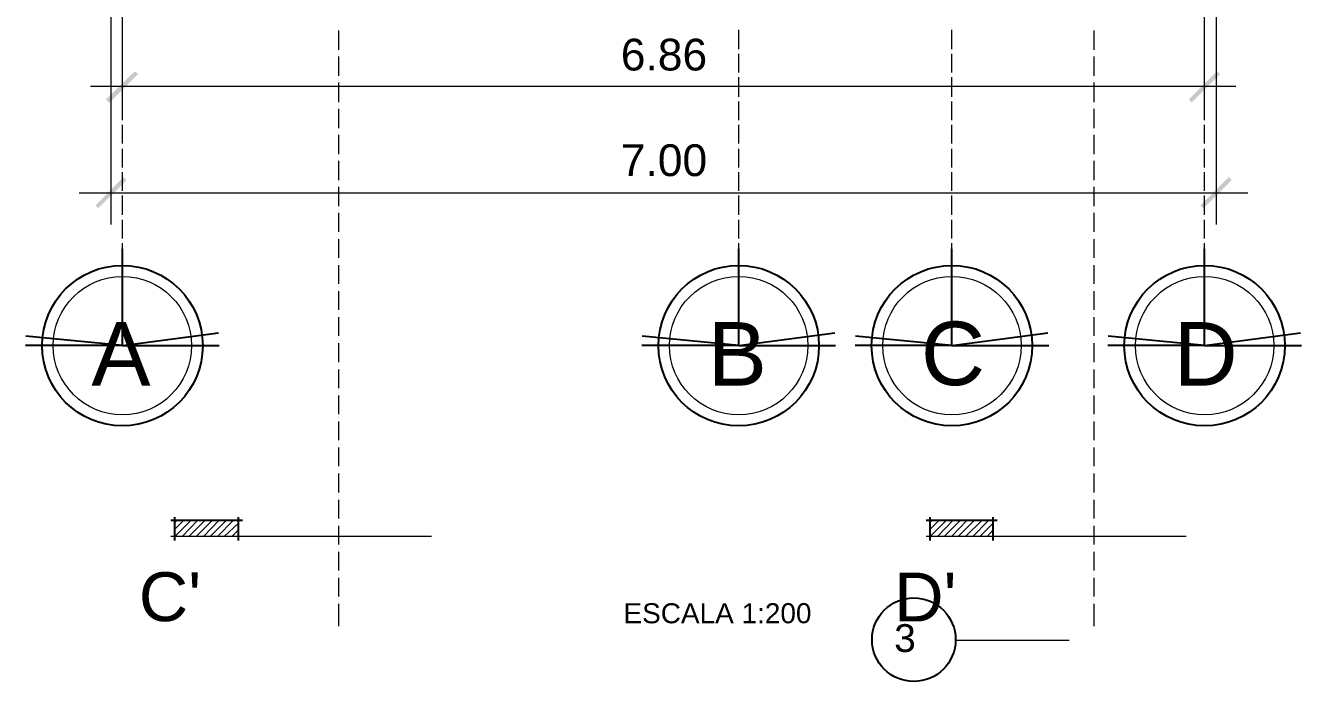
# Model space of a CAD drawing. Header units: millimetres. Extents: x 0 to 51.9, y -1.9 to 29.7.
# Drawn here: x 9.93 to 18.01, y 0.48 to 4.64 of the extents above; entities that cross this region are included whole.
import ezdxf

# ---------------------------------------------------------------- set-up
doc = ezdxf.new("R2010")
doc.units = ezdxf.units.MM
for name, color, linetype in [('PDF_0', 7, 'Continuous'), ('PDF_Acabados', 7, 'Continuous'), ('PDF_Arquitectura', 7, 'Continuous'), ('PDF_DET', 2, 'Continuous'), ('PDF_Ejes', 7, 'Continuous'), ('PDF_Text', 7, 'Continuous')]:
    doc.layers.add(name, color=color, linetype=linetype)
doc.styles.add('PDF ArialMT', font='arial.ttf')

msp = doc.modelspace()

# ---------------------------------------------------------------- hatches: boundary and pattern name
at = {"layer": 'PDF_0', "transparency": 33554559}
for points in [[(10.6428, 4.3308), (10.6217, 4.3477), (10.4396, 4.1699), (10.4608, 4.1488)], [(17.2978, 4.1699), (17.3147, 4.1488), (17.4968, 4.3308), (17.4756, 4.3477)], [(10.5709, 3.6577), (10.5497, 3.6788), (10.3719, 3.4968), (10.3888, 3.4799)], [(17.3698, 3.4968), (17.3909, 3.4799), (17.5687, 3.6577), (17.5518, 3.6788)]]:
    msp.add_hatch(color=256, dxfattribs=at).paths.add_polyline_path(points)

# ---------------------------------------------------------------- linework, layer by layer
for p, q in [((10.5434, 2.6099), (10.5434, 3.2235)), ((14.4466, 2.6099), (14.4466, 3.2235)), ((15.797, 2.6099), (15.797, 3.2235)), ((17.3973, 2.6099), (17.3973, 3.2235)), ((10.5434, 2.6099), (9.9328, 2.6707)), ((10.5434, 2.6099), (11.1516, 2.6908)), ((14.4466, 2.6099), (13.836, 2.6707)), ((14.4466, 2.6099), (15.0548, 2.6908)), ((15.797, 2.6099), (15.1865, 2.6707)), ((15.797, 2.6099), (16.4052, 2.6908)), ((17.3973, 2.6099), (16.7867, 2.6707)), ((17.3973, 2.6099), (18.0055, 2.6908)), ((10.5434, 2.6099), (9.9298, 2.6099)), ((10.5434, 2.6099), (11.1569, 2.6099)), ((14.4466, 2.6099), (13.833, 2.6099)), ((14.4466, 2.6099), (15.0601, 2.6099)), ((15.797, 2.6099), (15.1835, 2.6099)), ((15.797, 2.6099), (16.4106, 2.6099)), ((17.3973, 2.6099), (16.7837, 2.6099)), ((17.3973, 2.6099), (18.0108, 2.6099))]:
    msp.add_line(p, q)
for centre in [(10.5434, 2.6099), (14.4466, 2.6099), (15.797, 2.6099), (17.3973, 2.6099)]:
    msp.add_circle(centre, 0.5085)
at = {"layer": 'PDF_Acabados', "lineweight": 25}
for points in [[(11.3033, 1.5029), (10.8503, 1.5029)], [(10.8757, 1.3759), (10.8757, 1.524)], [(11.2779, 1.3759), (11.2779, 1.524)], [(16.0828, 1.5029), (15.634, 1.5029)], [(15.6594, 1.3759), (15.6594, 1.524)], [(16.0574, 1.3759), (16.0574, 1.524)]]:
    msp.add_lwpolyline(points, dxfattribs=at)
at = {"layer": 'PDF_Acabados', "lineweight": 9}
for points in [[(10.8757, 1.4902), (10.8884, 1.5029)], [(10.8757, 1.4478), (10.9307, 1.5029)], [(10.8757, 1.4013), (10.9773, 1.5029)], [(10.9222, 1.4013), (11.0196, 1.5029)], [(10.9646, 1.4013), (11.0662, 1.5029)], [(11.0111, 1.4013), (11.1127, 1.5029)], [(11.0577, 1.4013), (11.1551, 1.5029)], [(11.1, 1.4013), (11.2016, 1.5029)], [(11.1466, 1.4013), (11.244, 1.5029)], [(11.1889, 1.4013), (11.2779, 1.4859)], [(15.6594, 1.4902), (15.6679, 1.5029)], [(15.6594, 1.4478), (15.7145, 1.5029)], [(15.6594, 1.4013), (15.7611, 1.5029)], [(15.706, 1.4013), (15.8034, 1.5029)], [(15.7484, 1.4013), (15.85, 1.5029)], [(15.7949, 1.4013), (15.8923, 1.5029)], [(15.8373, 1.4013), (15.9389, 1.5029)], [(15.8838, 1.4013), (15.9854, 1.5029)], [(15.9304, 1.4013), (16.0278, 1.5029)], [(15.9727, 1.4013), (16.0574, 1.4859)], [(11.2355, 1.4013), (11.2779, 1.4436)], [(16.0193, 1.4013), (16.0574, 1.4436)]]:
    msp.add_lwpolyline(points, dxfattribs=at)
at = {"layer": 'PDF_Acabados', "color": 8, "lineweight": 5, "true_color": 0x808080}
for points in [[(12.5013, 1.4013), (10.8503, 1.4013)], [(17.2809, 1.4013), (15.634, 1.4013)]]:
    msp.add_lwpolyline(points, dxfattribs=at)
at = {"layer": 'PDF_Arquitectura', "color": 250, "lineweight": 18, "true_color": 0x404040}
for points in [[(10.4693, 6.1469), (10.4693, 6.9428), (10.4693, 3.3783)], [(17.4714, 6.1469), (17.4714, 6.9428), (17.4714, 3.3783)], [(10.5412, 4.8727), (10.5412, 4.0472)], [(17.3952, 4.8727), (17.3952, 4.0472)], [(17.5941, 4.2504), (10.3423, 4.2504)], [(10.2703, 3.5772), (17.6703, 3.5772)]]:
    msp.add_lwpolyline(points, dxfattribs=at)
at = {"layer": 'PDF_Arquitectura', "lineweight": 5}
for points in [[(11.9129, 4.6356), (11.9129, 4.6356)], [(11.9129, 4.6187), (11.9129, 4.6187)], [(16.6966, 4.6356), (16.6966, 4.6356)], [(16.6966, 4.6187), (16.6966, 4.6187)], [(11.9129, 4.606), (11.9129, 4.4832)], [(16.6966, 4.606), (16.6966, 4.4832)], [(11.9129, 4.4705), (11.9129, 4.4705)], [(11.9129, 4.4536), (11.9129, 4.4536)], [(16.6966, 4.4705), (16.6966, 4.4705)], [(16.6966, 4.4536), (16.6966, 4.4536)], [(11.9129, 4.4409), (11.9129, 4.3181)], [(16.6966, 4.4409), (16.6966, 4.3181)], [(11.9129, 4.3054), (11.9129, 4.3054)], [(11.9129, 4.2885), (11.9129, 4.2885)], [(16.6966, 4.3054), (16.6966, 4.3054)], [(16.6966, 4.2885), (16.6966, 4.2885)], [(11.9129, 4.2758), (11.9129, 4.153)], [(16.6966, 4.2758), (16.6966, 4.153)], [(11.9129, 4.1403), (11.9129, 4.1403)], [(11.9129, 4.1234), (11.9129, 4.1234)], [(16.6966, 4.1403), (16.6966, 4.1403)], [(16.6966, 4.1234), (16.6966, 4.1234)], [(11.9129, 4.1107), (11.9129, 3.9879)], [(16.6966, 4.1107), (16.6966, 3.9879)], [(11.9129, 3.9752), (11.9129, 3.9752)], [(16.6966, 3.9752), (16.6966, 3.9752)], [(11.9129, 3.9583), (11.9129, 3.9583)], [(11.9129, 3.9456), (11.9129, 3.8228)], [(16.6966, 3.9583), (16.6966, 3.9583)], [(16.6966, 3.9456), (16.6966, 3.8228)], [(11.9129, 3.8101), (11.9129, 3.8101)], [(16.6966, 3.8101), (16.6966, 3.8101)], [(11.9129, 3.7932), (11.9129, 3.7932)], [(11.9129, 3.7805), (11.9129, 3.6577)], [(16.6966, 3.7932), (16.6966, 3.7932)], [(16.6966, 3.7805), (16.6966, 3.6577)], [(11.9129, 3.645), (11.9129, 3.645)], [(16.6966, 3.645), (16.6966, 3.645)], [(11.9129, 3.628), (11.9129, 3.628)], [(11.9129, 3.6153), (11.9129, 3.4926)], [(16.6966, 3.628), (16.6966, 3.628)], [(16.6966, 3.6153), (16.6966, 3.4926)], [(11.9129, 3.4799), (11.9129, 3.4799)], [(16.6966, 3.4799), (16.6966, 3.4799)], [(11.9129, 3.4629), (11.9129, 3.4629)], [(11.9129, 3.4502), (11.9129, 3.3317)], [(16.6966, 3.4629), (16.6966, 3.4629)], [(16.6966, 3.4502), (16.6966, 3.3317)], [(11.9129, 3.3148), (11.9129, 3.3148)], [(16.6966, 3.3148), (16.6966, 3.3148)], [(11.9129, 3.2978), (11.9129, 3.2978)], [(11.9129, 3.2851), (11.9129, 3.1666)], [(16.6966, 3.2978), (16.6966, 3.2978)], [(16.6966, 3.2851), (16.6966, 3.1666)], [(11.9129, 3.1497), (11.9129, 3.1497)], [(11.9129, 3.1327), (11.9129, 3.1327)], [(11.9129, 3.12), (11.9129, 3.0015)], [(16.6966, 3.1497), (16.6966, 3.1497)], [(16.6966, 3.1327), (16.6966, 3.1327)], [(16.6966, 3.12), (16.6966, 3.0015)], [(11.9129, 2.9846), (11.9129, 2.9846)], [(11.9129, 2.9676), (11.9129, 2.9676)], [(11.9129, 2.9549), (11.9129, 2.8364)], [(16.6966, 2.9846), (16.6966, 2.9846)], [(16.6966, 2.9676), (16.6966, 2.9676)], [(16.6966, 2.9549), (16.6966, 2.8364)], [(11.9129, 2.8195), (11.9129, 2.8195)], [(11.9129, 2.8068), (11.9129, 2.8068)], [(11.9129, 2.7898), (11.9129, 2.6713)], [(16.6966, 2.8195), (16.6966, 2.8195)], [(16.6966, 2.8068), (16.6966, 2.8068)], [(16.6966, 2.7898), (16.6966, 2.6713)], [(11.9129, 2.6544), (11.9129, 2.6544)], [(11.9129, 2.6417), (11.9129, 2.6417)], [(11.9129, 2.6247), (11.9129, 2.5062)], [(16.6966, 2.6544), (16.6966, 2.6544)], [(16.6966, 2.6417), (16.6966, 2.6417)], [(16.6966, 2.6247), (16.6966, 2.5062)], [(11.9129, 2.4893), (11.9129, 2.4893)], [(11.9129, 2.4766), (11.9129, 2.4766)], [(11.9129, 2.4596), (11.9129, 2.3411)], [(16.6966, 2.4893), (16.6966, 2.4893)], [(16.6966, 2.4766), (16.6966, 2.4766)], [(16.6966, 2.4596), (16.6966, 2.3411)], [(11.9129, 2.3242), (11.9129, 2.3242)], [(11.9129, 2.3115), (11.9129, 2.3115)], [(11.9129, 2.2945), (11.9129, 2.176)], [(16.6966, 2.3242), (16.6966, 2.3242)], [(16.6966, 2.3115), (16.6966, 2.3115)], [(16.6966, 2.2945), (16.6966, 2.176)], [(11.9129, 2.159), (11.9129, 2.159)], [(11.9129, 2.1463), (11.9129, 2.1463)], [(11.9129, 2.1294), (11.9129, 2.0109)], [(16.6966, 2.159), (16.6966, 2.159)], [(16.6966, 2.1463), (16.6966, 2.1463)], [(16.6966, 2.1294), (16.6966, 2.0109)], [(11.9129, 1.9939), (11.9129, 1.9939)], [(11.9129, 1.9812), (11.9129, 1.9812)], [(11.9129, 1.9643), (11.9129, 1.8458)], [(16.6966, 1.9939), (16.6966, 1.9939)], [(16.6966, 1.9812), (16.6966, 1.9812)], [(16.6966, 1.9643), (16.6966, 1.8458)], [(11.9129, 1.8288), (11.9129, 1.8288)], [(11.9129, 1.8161), (11.9129, 1.8161)], [(11.9129, 1.7992), (11.9129, 1.6807)], [(16.6966, 1.8288), (16.6966, 1.8288)], [(16.6966, 1.8161), (16.6966, 1.8161)], [(16.6966, 1.7992), (16.6966, 1.6807)], [(11.9129, 1.6637), (11.9129, 1.6637)], [(11.9129, 1.651), (11.9129, 1.651)], [(11.9129, 1.6341), (11.9129, 1.5156)], [(16.6966, 1.6637), (16.6966, 1.6637)], [(16.6966, 1.651), (16.6966, 1.651)], [(16.6966, 1.6341), (16.6966, 1.5156)], [(11.9129, 1.4986), (11.9129, 1.4986)], [(11.9129, 1.4859), (11.9129, 1.4859)], [(11.9129, 1.469), (11.9129, 1.3505)], [(16.6966, 1.4986), (16.6966, 1.4986)], [(16.6966, 1.4859), (16.6966, 1.4859)], [(16.6966, 1.469), (16.6966, 1.3505)], [(11.9129, 1.3335), (11.9129, 1.3335)], [(11.9129, 1.3208), (11.9129, 1.3208)], [(11.9129, 1.3039), (11.9129, 1.1854)], [(16.6966, 1.3335), (16.6966, 1.3335)], [(16.6966, 1.3208), (16.6966, 1.3208)], [(16.6966, 1.3039), (16.6966, 1.1854)], [(11.9129, 1.1684), (11.9129, 1.1684)], [(11.9129, 1.1557), (11.9129, 1.1557)], [(11.9129, 1.1388), (11.9129, 1.0203)], [(16.6966, 1.1684), (16.6966, 1.1684)], [(16.6966, 1.1557), (16.6966, 1.1557)], [(16.6966, 1.1388), (16.6966, 1.0203)], [(11.9129, 1.0033), (11.9129, 1.0033)], [(11.9129, 0.9906), (11.9129, 0.9906)], [(11.9129, 0.9737), (11.9129, 0.834)], [(16.6966, 1.0033), (16.6966, 1.0033)], [(16.6966, 0.9906), (16.6966, 0.9906)], [(16.6966, 0.9737), (16.6966, 0.834)]]:
    msp.add_lwpolyline(points, dxfattribs=at)
at = {"layer": 'PDF_DET', "lineweight": 18}
msp.add_lwpolyline([(15.8161, 0.7451), (16.54, 0.7451)], dxfattribs=at)
at = {"layer": 'PDF_DET', "lineweight": 25}
msp.add_circle((15.5557, 0.7472), 0.2646, dxfattribs=at)
at = {"layer": 'PDF_Ejes', "lineweight": 9}
for points in [[(10.5412, 4.6229), (10.5412, 4.6229)], [(10.5412, 4.6102), (10.5412, 4.4874)], [(14.4445, 4.6229), (14.4445, 4.6229)], [(14.4445, 4.6102), (14.4445, 4.4874)], [(15.7949, 4.6229), (15.7949, 4.6229)], [(15.7949, 4.6102), (15.7949, 4.4874)], [(17.3952, 4.6229), (17.3952, 4.6229)], [(17.3952, 4.6102), (17.3952, 4.4874)], [(10.5412, 4.4747), (10.5412, 4.4747)], [(10.5412, 4.4578), (10.5412, 4.3393)], [(14.4445, 4.4747), (14.4445, 4.4747)], [(14.4445, 4.4578), (14.4445, 4.3393)], [(15.7949, 4.4747), (15.7949, 4.4747)], [(15.7949, 4.4578), (15.7949, 4.3393)], [(17.3952, 4.4747), (17.3952, 4.4747)], [(17.3952, 4.4578), (17.3952, 4.3393)], [(10.5412, 4.3223), (10.5412, 4.3223)], [(10.5412, 4.3096), (10.5412, 4.1869)], [(14.4445, 4.3223), (14.4445, 4.3223)], [(14.4445, 4.3096), (14.4445, 4.1869)], [(15.7949, 4.3223), (15.7949, 4.3223)], [(15.7949, 4.3096), (15.7949, 4.1869)], [(17.3952, 4.3223), (17.3952, 4.3223)], [(17.3952, 4.3096), (17.3952, 4.1869)], [(10.5412, 4.1742), (10.5412, 4.1742)], [(10.5412, 4.1572), (10.5412, 4.0387)], [(14.4445, 4.1742), (14.4445, 4.1742)], [(14.4445, 4.1572), (14.4445, 4.0387)], [(15.7949, 4.1742), (15.7949, 4.1742)], [(15.7949, 4.1572), (15.7949, 4.0387)], [(17.3952, 4.1742), (17.3952, 4.1742)], [(17.3952, 4.1572), (17.3952, 4.0387)], [(10.5412, 4.0218), (10.5412, 4.0218)], [(10.5412, 4.0091), (10.5412, 3.8905)], [(14.4445, 4.0218), (14.4445, 4.0218)], [(14.4445, 4.0091), (14.4445, 3.8905)], [(15.7949, 4.0218), (15.7949, 4.0218)], [(15.7949, 4.0091), (15.7949, 3.8905)], [(17.3952, 4.0218), (17.3952, 4.0218)], [(17.3952, 4.0091), (17.3952, 3.8905)], [(10.5412, 3.8736), (10.5412, 3.8736)], [(10.5412, 3.8567), (10.5412, 3.7381)], [(14.4445, 3.8736), (14.4445, 3.8736)], [(14.4445, 3.8567), (14.4445, 3.7381)], [(15.7949, 3.8736), (15.7949, 3.8736)], [(15.7949, 3.8567), (15.7949, 3.7381)], [(17.3952, 3.8736), (17.3952, 3.8736)], [(17.3952, 3.8567), (17.3952, 3.7381)], [(10.5412, 3.7254), (10.5412, 3.7254)], [(14.4445, 3.7254), (14.4445, 3.7254)], [(15.7949, 3.7254), (15.7949, 3.7254)], [(17.3952, 3.7254), (17.3952, 3.7254)], [(10.5412, 3.7085), (10.5412, 3.5899)], [(14.4445, 3.7085), (14.4445, 3.5899)], [(15.7949, 3.7085), (15.7949, 3.5899)], [(17.3952, 3.7085), (17.3952, 3.5899)], [(10.5412, 3.573), (10.5412, 3.573)], [(10.5412, 3.5603), (10.5412, 3.4375)], [(14.4445, 3.573), (14.4445, 3.573)], [(14.4445, 3.5603), (14.4445, 3.4375)], [(15.7949, 3.573), (15.7949, 3.573)], [(15.7949, 3.5603), (15.7949, 3.4375)], [(17.3952, 3.573), (17.3952, 3.573)], [(17.3952, 3.5603), (17.3952, 3.4375)], [(10.5412, 3.4248), (10.5412, 3.4248)], [(10.5412, 3.4079), (10.5412, 3.2894)], [(14.4445, 3.4248), (14.4445, 3.4248)], [(14.4445, 3.4079), (14.4445, 3.2894)], [(15.7949, 3.4248), (15.7949, 3.4248)], [(15.7949, 3.4079), (15.7949, 3.2894)], [(17.3952, 3.4248), (17.3952, 3.4248)], [(17.3952, 3.4079), (17.3952, 3.2894)], [(10.5412, 3.2724), (10.5412, 3.2724)], [(10.5412, 3.2597), (10.5412, 3.137)], [(14.4445, 3.2724), (14.4445, 3.2724)], [(14.4445, 3.2597), (14.4445, 3.137)], [(15.7949, 3.2724), (15.7949, 3.2724)], [(15.7949, 3.2597), (15.7949, 3.137)], [(17.3952, 3.2724), (17.3952, 3.2724)], [(17.3952, 3.2597), (17.3952, 3.137)], [(10.5412, 3.1243), (10.5412, 3.1243)], [(10.5412, 3.1073), (10.5412, 2.9973)], [(14.4445, 3.1243), (14.4445, 3.1243)], [(14.4445, 3.1073), (14.4445, 2.9973)], [(15.7949, 3.1243), (15.7949, 3.1243)], [(15.7949, 3.1073), (15.7949, 2.9973)], [(17.3952, 3.1243), (17.3952, 3.1243)], [(17.3952, 3.1073), (17.3952, 2.9973)]]:
    msp.add_lwpolyline(points, dxfattribs=at)
at = {"layer": 'PDF_Ejes', "color": 254, "lineweight": 0, "true_color": 0xdcdcdc}
for centre in [(10.5434, 2.6099), (10.5434, 2.6099), (14.4466, 2.6099), (14.4466, 2.6099), (15.797, 2.6099), (15.797, 2.6099), (17.3973, 2.6099), (17.3973, 2.6099)]:
    msp.add_circle(centre, 0.4382, dxfattribs=at)

# ---------------------------------------------------------------- texts
at = {"layer": 'PDF_Text', "attachment_point": 4, "style": 'PDF ArialMT'}
for s, insert, char_height in [('6.86', (13.6999, 4.452), 0.20116), ('7.00', (13.6999, 3.7831), 0.20116), ('A', (10.3469, 2.5579), 0.4023), ('B', (14.2503, 2.5579), 0.4023), ('C', (15.6008, 2.5579), 0.4023), ('D', (17.2011, 2.5579), 0.4023), ('ESCALA 1:200', (13.7169, 0.9139), 0.126729), ('3', (15.4315, 0.7563), 0.176)]:
    msp.add_mtext(s, dxfattribs=dict(at, insert=insert, char_height=char_height))
at = {"layer": 'PDF_Text', "color": 8, "true_color": 0x808080, "char_height": 0.30978, "attachment_point": 4, "style": 'PDF ArialMT'}
for s, insert in [("C'", (10.6475, 1.0175)), ("D'", (15.4315, 1.0175))]:
    msp.add_mtext(s, dxfattribs=dict(at, insert=insert))

doc.saveas('drawing.dxf')
